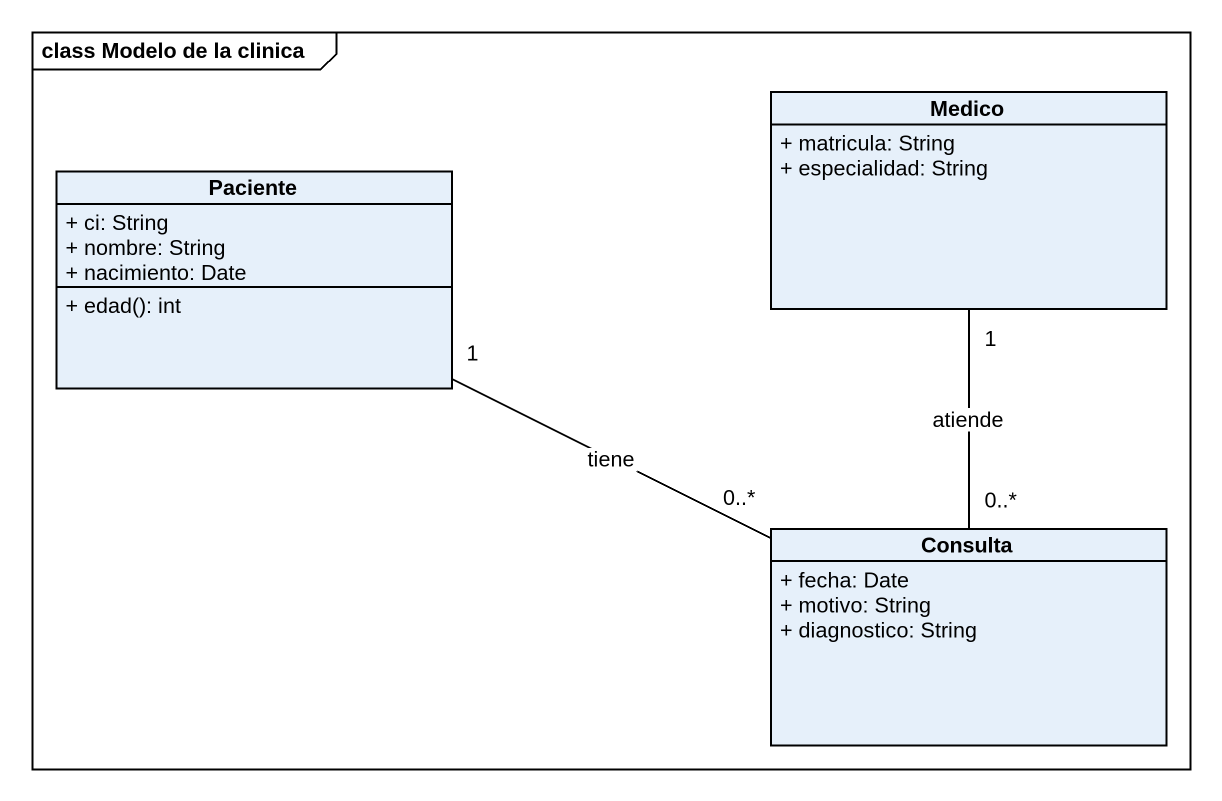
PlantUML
@startuml
mainframe class Modelo de la clinica
hide circle
hide empty members
skinparam classAttributeIconSize 0
class Medico {
  + matricula: String
  + especialidad: String
}
class Paciente {
  + ci: String
  + nombre: String
  + nacimiento: Date
  + edad(): int
}
class Consulta {
  + fecha: Date
  + motivo: String
  + diagnostico: String
}
Medico "1" -- "0..*" Consulta : atiende
Paciente "1" -right- "0..*" Consulta : tiene
@enduml
